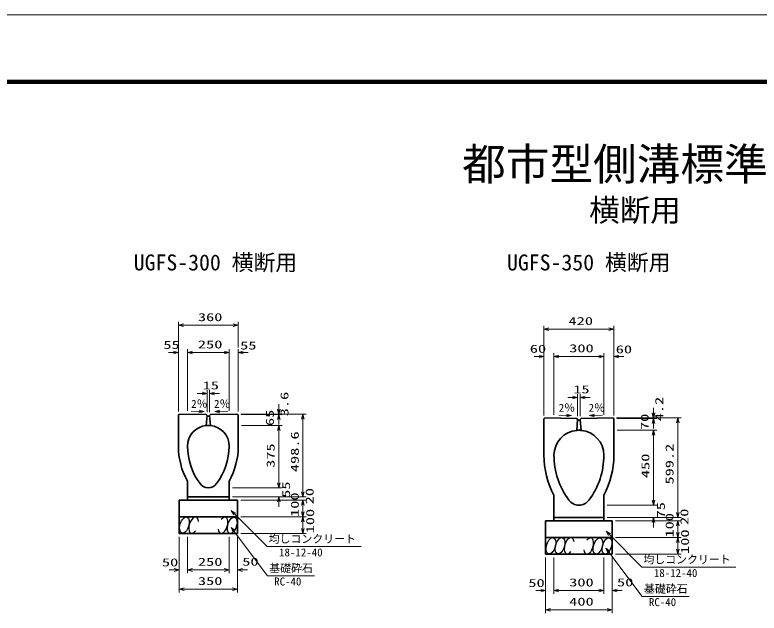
# Model space of a CAD drawing. Units: millimetres on the paper. Extents: x 0 to 841, y 0 to 594.
# Drawn here: x 227.1 to 450.8, y 414.1 to 594 of the extents above; entities that cross this region are included whole.
import ezdxf
from ezdxf.enums import TextEntityAlignment as Align

# ---------------------------------------------------------------- set-up
doc = ezdxf.new("R2010")
doc.units = ezdxf.units.MM
doc.linetypes.add('DASHED', pattern=[7.5, 6, -1.5])
for name, color, linetype, lineweight in [('D-STR-DIM（寸法）', 7, 'Continuous', 13), ('D-STR-HTXT(均しCON-旗)', 7, 'Continuous', 13), ('D-STR-HTXT(基礎砕石-旗)', 7, 'Continuous', 13), ('D-STR-STRF(グリ)', 7, 'Continuous', 25), ('D-STR（構造物）', 1, 'Continuous', 35), ('D-TTL-LINE（区切線）', 7, 'Continuous', 18), ('D-TTL（外枠）', 2, 'Continuous', 140)]:
    doc.layers.add(name, color=color, linetype=linetype, lineweight=lineweight)
doc.layers.add('D-STR-TXT(文字)', color=7, linetype='Continuous')
doc.styles.add('ＭＳ ゴシック', font='')
doc.styles.get('ＭＳ ゴシック').set_extended_font_data('MS Gothic')

# ---------------------------------------------------------------- blocks, each defined once
blk = doc.blocks.new('_Open30')
at = {"color": 7, "linetype": 'Continuous', "lineweight": 13}
for p, q in [((-1, 0.2679), (0, 0)), ((0, 0), (-1, -0.2679)), ((0, 0), (-1, 0))]:
    blk.add_line(p, q, dxfattribs=at)

msp = doc.modelspace()

# ---------------------------------------------------------------- linework, layer by layer
at = {"layer": 'D-STR-DIM（寸法）'}
for p, q in [((276.211, 493.424), (276.211, 501.633)), ((294.211, 493.942), (294.211, 501.633)), ((277.711, 500.633), (292.711, 500.633)), ((386.118, 492.258), (386.118, 500.467)), ((387.618, 499.467), (405.618, 499.467)), ((407.118, 492.258), (407.118, 500.467)), ((274.711, 492.424), (273.211, 492.424)), ((276.211, 474.692), (276.211, 493.424)), ((278.961, 474.887), (278.961, 493.424)), ((278.961, 474.887), (278.961, 493.424)), ((280.461, 492.424), (281.961, 492.424)), ((280.461, 492.424), (289.961, 492.424)), ((289.961, 492.424), (288.461, 492.424)), ((291.461, 474.887), (291.461, 493.424)), ((291.461, 474.887), (291.461, 493.424)), ((294.211, 474.692), (294.211, 493.424)), ((295.711, 492.424), (297.211, 492.424)), ((386.118, 473.526), (386.118, 492.258)), ((389.118, 473.716), (389.118, 492.258)), ((389.118, 473.716), (389.118, 492.258)), ((404.118, 473.721), (404.118, 492.258)), ((404.118, 473.721), (404.118, 492.258)), ((407.118, 473.526), (407.118, 492.258)), ((384.618, 491.258), (383.118, 491.258)), ((390.618, 491.258), (392.118, 491.258)), ((390.618, 491.258), (402.618, 491.258)), ((402.618, 491.258), (401.118, 491.258)), ((408.618, 491.258), (410.118, 491.258)), ((284.818, 474.518), (284.818, 481.112)), ((285.609, 474.502), (285.609, 481.112)), ((283.318, 480.112), (281.818, 480.112)), ((287.109, 480.112), (288.609, 480.112)), ((394.736, 478.919), (393.236, 478.919)), ((396.236, 473.325), (396.236, 479.919)), ((397.028, 473.31), (397.028, 479.919)), ((398.528, 478.919), (400.028, 478.919)), ((306.404, 475.435), (306.404, 476.935)), ((306.404, 475.274), (306.404, 476.774)), ((280.053, 474.795), (282.414, 474.748)), ((291.073, 474.777), (288.711, 474.73)), ((419.06, 474.271), (419.06, 475.771)), ((419.06, 474.078), (419.06, 475.578)), ((294.961, 473.937), (314.664, 473.937)), ((295.127, 473.774), (307.404, 473.774)), ((295.127, 473.774), (307.404, 473.774)), ((295.961, 473.935), (307.404, 473.935)), ((306.404, 472.274), (306.404, 470.774)), ((313.664, 450.512), (313.664, 472.437)), ((390.545, 473.602), (392.906, 473.555)), ((403.674, 473.585), (401.313, 473.537)), ((407.868, 472.771), (420.06, 472.771)), ((408.064, 472.578), (420.06, 472.578)), ((408.064, 472.578), (420.06, 472.578)), ((408.868, 472.771), (427.32, 472.771)), ((295.211, 470.52), (307.404, 470.52)), ((295.211, 470.52), (307.404, 470.52)), ((419.06, 471.078), (419.06, 469.578)), ((426.32, 444.316), (426.32, 471.271)), ((306.404, 453.262), (306.404, 469.02)), ((306.404, 469.02), (306.404, 467.52)), ((408.118, 469.066), (420.06, 469.066)), ((408.118, 469.066), (420.06, 469.066)), ((419.06, 448.066), (419.06, 467.566)), ((419.06, 467.566), (419.06, 466.066)), ((306.404, 453.262), (306.404, 454.762)), ((313.664, 450.512), (313.664, 452.012)), ((292.461, 451.762), (307.404, 451.762)), ((292.461, 451.762), (307.404, 451.762)), ((292.461, 449.012), (314.664, 449.012)), ((292.461, 449.012), (307.404, 449.012)), ((292.461, 449.012), (314.664, 449.012)), ((294.961, 448.012), (314.664, 448.012)), ((294.961, 448.012), (314.664, 448.012)), ((306.404, 447.512), (306.404, 446.012)), ((419.06, 448.066), (419.06, 449.566)), ((313.664, 444.512), (313.664, 446.512)), ((313.664, 446.512), (313.664, 445.012)), ((405.118, 446.566), (420.06, 446.566)), ((405.118, 446.566), (420.06, 446.566)), ((426.32, 444.316), (426.32, 445.816)), ((294.961, 443.012), (314.664, 443.012)), ((294.961, 443.012), (314.664, 443.012)), ((313.664, 439.512), (313.664, 441.512)), ((405.118, 442.816), (427.32, 442.816)), ((405.118, 442.816), (420.06, 442.816)), ((405.118, 442.816), (427.32, 442.816)), ((407.618, 441.816), (427.32, 441.816)), ((407.618, 441.816), (427.32, 441.816)), ((419.06, 441.316), (419.06, 439.816)), ((426.32, 438.316), (426.32, 440.316)), ((426.32, 440.316), (426.32, 438.816)), ((276.461, 437.012), (276.461, 426.045)), ((278.961, 437.012), (278.961, 426.045)), ((278.961, 437.012), (278.961, 426.045)), ((291.461, 437.012), (291.461, 426.045)), ((291.461, 437.012), (291.461, 426.045)), ((293.961, 437.012), (293.961, 426.045)), ((294.961, 438.012), (314.664, 438.012)), ((407.618, 436.816), (427.32, 436.816)), ((407.618, 436.816), (427.32, 436.816)), ((426.32, 433.316), (426.32, 435.316)), ((407.618, 431.816), (427.32, 431.816)), ((386.618, 430.816), (386.618, 419.849)), ((389.118, 430.816), (389.118, 419.849)), ((389.118, 430.816), (389.118, 419.849)), ((404.118, 430.816), (404.118, 419.849)), ((404.118, 430.816), (404.118, 419.849)), ((406.618, 430.816), (406.618, 419.849)), ((274.961, 427.045), (273.461, 427.045)), ((276.461, 426.045), (276.461, 420.271)), ((280.461, 427.045), (281.961, 427.045)), ((280.461, 427.045), (289.961, 427.045)), ((289.961, 427.045), (288.461, 427.045)), ((293.961, 426.045), (293.961, 420.271)), ((295.461, 427.045), (296.961, 427.045)), ((277.961, 421.271), (292.461, 421.271)), ((385.118, 420.849), (383.618, 420.849)), ((390.618, 420.849), (392.118, 420.849)), ((390.618, 420.849), (402.618, 420.849)), ((402.618, 420.849), (401.118, 420.849)), ((408.118, 420.849), (409.618, 420.849)), ((386.618, 419.849), (386.618, 414.075)), ((406.618, 419.849), (406.618, 414.075)), ((388.118, 415.075), (405.118, 415.075))]:
    msp.add_line(p, q, dxfattribs=at)
at = {"layer": 'D-STR-HTXT(均しCON-旗)'}
for points in [[(331.109, 434.064), (302.902, 434.064), (293.179, 443.881)], [(443.766, 427.868), (415.558, 427.868), (405.835, 437.685)]]:
    msp.add_lwpolyline(points, dxfattribs=at)
at = {"layer": 'D-STR-HTXT(基礎砕石-旗)'}
for points in [[(317.083, 425.315), (302.979, 425.315), (292.975, 438.641)], [(429.739, 419.119), (415.636, 419.119), (405.632, 432.445)]]:
    msp.add_lwpolyline(points, dxfattribs=at)
at = {"layer": 'D-STR-STRF(グリ)'}
for centre, major_axis in [((278.037, 440.535), (0.79, 2.421)), ((292.386, 440.488), (-0.79, -2.421)), ((388.212, 434.339), (0.79, 2.421)), ((390.934, 434.339), (0.79, 2.421)), ((402.322, 434.259), (-0.771, -2.427)), ((405.043, 434.28), (-0.771, -2.427))]:
    msp.add_ellipse(centre, major_axis=major_axis, ratio=0.5139, dxfattribs=at)
for centre, major_axis in [((280.777, 440.535), (0.79, 2.421)), ((289.646, 440.488), (-0.79, -2.421)), ((393.674, 434.339), (0.79, 2.421)), ((399.581, 434.237), (-0.771, -2.427))]:
    msp.add_ellipse(centre, major_axis=major_axis, ratio=0.5139, start_param=5.3575563, end_param=10.3750652, dxfattribs=at)
at = {"layer": 'D-STR（構造物）'}
for p, q in [((276.461, 473.937), (276.211, 473.692)), ((276.211, 473.692), (276.211, 464.262)), ((284.585, 473.774), (276.461, 473.937)), ((284.585, 473.774), (284.816, 473.52)), ((284.816, 473.52), (284.586, 470.48)), ((285.837, 473.774), (285.606, 473.52)), ((285.606, 473.52), (285.836, 470.48)), ((293.961, 473.937), (285.837, 473.774)), ((293.961, 473.937), (294.211, 473.692)), ((294.211, 473.692), (294.211, 464.262)), ((386.368, 472.771), (386.118, 472.526)), ((386.118, 472.526), (386.118, 461.566)), ((396.007, 472.578), (386.368, 472.771)), ((396.236, 472.325), (395.993, 469.039)), ((396.236, 472.325), (396.007, 472.578)), ((396.486, 472.075), (396.618, 472.075)), ((396.776, 472.075), (396.618, 472.075)), ((397.257, 472.578), (397.026, 472.325)), ((397.026, 472.325), (397.275, 469.037)), ((397.257, 472.578), (406.868, 472.771)), ((406.868, 472.771), (407.118, 472.526)), ((407.118, 461.59), (407.118, 472.526)), ((278.961, 448.012), (278.961, 453.741)), ((291.461, 448.012), (291.461, 453.741)), ((276.461, 448.012), (293.961, 448.012)), ((276.461, 438.012), (276.461, 448.012)), ((278.961, 449.012), (291.461, 449.012)), ((293.961, 438.012), (293.961, 448.012)), ((389.118, 441.816), (389.118, 449.566)), ((404.118, 441.816), (404.118, 449.566)), ((276.461, 443.012), (293.961, 443.012)), ((386.618, 441.816), (406.618, 441.816)), ((386.618, 431.816), (386.618, 441.816)), ((389.118, 442.816), (404.118, 442.816)), ((406.618, 431.816), (406.618, 441.816)), ((276.461, 438.012), (293.961, 438.012)), ((386.618, 436.816), (406.618, 436.816)), ((386.618, 431.816), (406.618, 431.816))]:
    msp.add_line(p, q, dxfattribs=at)
at = {"layer": 'D-STR（構造物）', "linetype": 'DASHED'}
for p in [(285.067, 473.27), (285.357, 473.27)]:
    msp.add_line(p, (285.212, 473.27), dxfattribs=at)
for centre, radius, start, end in [((285.065, 473.52), 0.25, 179.93762, 270), ((285.359, 473.52), 0.25, 270, 0.06238), ((285.211, 465.509), 5.011, 82.82494, 97.15522), ((396.619, 461.549), 7.516, 84.99431, 94.78232)]:
    msp.add_arc(centre, radius, start, end, dxfattribs=at)
at = {"layer": 'D-STR（構造物）'}
for centre, radius, start, end in [((396.486, 472.325), 0.25, 180, 270), ((396.776, 472.325), 0.25, 270, 0), ((285.211, 464.262), 6.25, 95.73924, 180), ((285.229, 464.277), 6.233, 359.8589, 84.4035), ((396.618, 461.566), 7.5, 94.78021, 180), ((396.618, 461.566), 7.5, 0.1851, 84.9722), ((297.711, 464.262), 21.5, 180, 209.2972), ((297.711, 464.262), 18.75, 180, 216.86989), ((272.711, 464.262), 18.75, 323.13008, 0), ((272.711, 464.262), 21.5, 330.70277, 0), ((411.618, 461.566), 25.5, 180, 208.07251), ((411.618, 461.566), 22.5, 180, 216.8699), ((381.618, 461.566), 22.5, 323.1301, 0), ((381.618, 461.566), 25.5, 331.92744, 0), ((285.211, 454.887), 3.125, 216.86989, 323.13008), ((396.618, 450.316), 3.75, 216.8699, 323.1301)]:
    msp.add_arc(centre, radius, start, end, dxfattribs=at)
at = {"layer": 'D-TTL-LINE（区切線）'}
msp.add_line((841, 594), (0, 594), dxfattribs=at)
at = {"layer": 'D-TTL（外枠）'}
msp.add_line((820.9, 573.9), (20.1, 573.9), dxfattribs=at)

# ---------------------------------------------------------------- block references
at = {"layer": 'D-STR-DIM（寸法）', "xscale": 1.5, "yscale": 1.5}
for p, rotation in [((276.211, 500.633), 180), ((386.118, 499.467), 180), ((278.961, 492.424), 180), ((278.961, 492.424), 180), ((294.211, 492.424), 180), ((389.118, 491.258), 180), ((389.118, 491.258), 180), ((407.118, 491.258), 180), ((285.609, 480.112), 180), ((397.028, 478.919), 180), ((283.914, 474.718), 358.85424), ((287.212, 474.7), 181.14576), ((306.404, 473.935), 270), ((306.404, 473.774), 270), ((306.404, 473.774), 90), ((313.664, 473.937), 90), ((394.406, 473.525), 358.85424), ((399.813, 473.507), 181.14576), ((419.06, 472.771), 270), ((419.06, 472.578), 270), ((419.06, 472.578), 90), ((426.32, 472.771), 90), ((306.404, 470.52), 90), ((306.404, 470.52), 90), ((419.06, 469.066), 90), ((419.06, 469.066), 90), ((306.404, 451.762), 270), ((306.404, 451.762), 270), ((313.664, 449.012), 270), ((313.664, 449.012), 270), ((306.404, 449.012), 90), ((313.664, 448.012), 90), ((313.664, 448.012), 90), ((419.06, 446.566), 270), ((419.06, 446.566), 270), ((313.664, 443.012), 270), ((313.664, 443.012), 90), ((426.32, 442.816), 270), ((426.32, 442.816), 270), ((419.06, 442.816), 90), ((426.32, 441.816), 90), ((426.32, 441.816), 90), ((313.664, 438.012), 270), ((426.32, 436.816), 270), ((426.32, 436.816), 90), ((426.32, 431.816), 270), ((278.961, 427.045), 180), ((278.961, 427.045), 180), ((293.961, 427.045), 180), ((276.461, 421.271), 180), ((389.118, 420.849), 180), ((389.118, 420.849), 180), ((406.618, 420.849), 180), ((386.618, 415.075), 180)]:
    msp.add_blockref('_Open30', p, dxfattribs=dict(at, rotation=rotation))
for p in [(294.211, 500.633), (407.118, 499.467), (276.211, 492.424), (291.461, 492.424), (291.461, 492.424), (386.118, 491.258), (404.118, 491.258), (404.118, 491.258), (284.818, 480.112), (396.236, 478.919), (276.461, 427.045), (291.461, 427.045), (291.461, 427.045), (293.961, 421.271), (386.618, 420.849), (404.118, 420.849), (404.118, 420.849), (406.618, 415.075)]:
    msp.add_blockref('_Open30', p, dxfattribs=at)
at = {"layer": 'D-STR-HTXT(均しCON-旗)', "xscale": 1.5, "yscale": 1.5, "rotation": 134.72505}
for p in [(292.123, 444.947), (404.779, 438.751)]:
    msp.add_blockref('_Open30', p, dxfattribs=at)
at = {"layer": 'D-STR-HTXT(基礎砕石-旗)', "xscale": 1.5, "yscale": 1.5, "rotation": 126.89552}
for p in [(292.075, 439.841), (404.731, 433.645)]:
    msp.add_blockref('_Open30', p, dxfattribs=at)

# ---------------------------------------------------------------- texts
at = {"layer": 'D-STR-DIM（寸法）', "style": 'ＭＳ ゴシック', "width": 1.5}
for s, p in [('360', (282.086, 501.17)), ('420', (393.493, 500.004)), ('55', (271.692, 492.818)), ('250', (282.086, 492.962)), ('55', (294.776, 492.648)), ('60', (381.853, 491.652)), ('300', (393.701, 491.796)), ('60', (407.687, 491.482)), ('15', (283.5, 480.649)), ('15', (394.919, 479.457)), ('50', (271.264, 427.412)), ('250', (282.086, 427.582)), ('50', (295.413, 427.62)), ('350', (282.086, 421.809)), ('50', (381.42, 421.216)), ('300', (393.701, 421.386)), ('50', (408.07, 421.424)), ('400', (393.701, 415.613))]:
    msp.add_text(s, height=2.405, dxfattribs=at).set_placement(p, align=Align.BOTTOM_LEFT)
for s, p in [('3.6', (310.017, 473.272)), ('4.2', (422.673, 471.78)), ('65', (305.638, 470.34)), ('70', (418.294, 469.141)), ('498.6', (313.127, 456.474)), ('375', (305.866, 457.761)), ('599.2', (425.783, 452.756)), ('450', (418.523, 454.691)), ('55', (310.512, 448.754)), ('100', (313.127, 443.012)), ('20', (317.578, 446.793)), ('75', (423.169, 442.558)), ('20', (430.235, 440.598)), ('100', (317.75, 438.079)), ('100', (425.783, 436.816)), ('100', (430.407, 431.883))]:
    msp.add_text(s, height=2.405, rotation=90, dxfattribs=at).set_placement(p, align=Align.BOTTOM_LEFT)
at = {"layer": 'D-STR-DIM（寸法）', "style": 'ＭＳ ゴシック'}
for rotation, p in [(0.01, (280.06, 475.094)), (359.99, (286.929, 475.09)), (0.01, (390.552, 473.901)), (359.99, (399.531, 473.898))]:
    msp.add_text('2％', height=2.405, rotation=rotation, dxfattribs=at).set_placement(p, align=Align.BOTTOM_LEFT)
at = {"layer": 'D-STR-HTXT(均しCON-旗)', "style": 'ＭＳ ゴシック'}
for s, p in [('均しコンクリート', (303.35, 434.476)), ('18-12-40', (306.483, 430.415)), ('均しコンクリート', (416.006, 428.28)), ('18-12-40', (419.139, 424.219))]:
    msp.add_text(s, height=2.405, dxfattribs=at).set_placement(p, align=Align.BOTTOM_LEFT)
at = {"layer": 'D-STR-HTXT(基礎砕石-旗)', "style": 'ＭＳ ゴシック'}
for s, p in [('基礎砕石', (303.515, 425.651)), ('RC-40', (305.003, 421.665)), ('基礎砕石', (416.171, 419.455)), ('RC-40', (417.659, 415.469))]:
    msp.add_text(s, height=2.405, dxfattribs=at).set_placement(p, align=Align.BOTTOM_LEFT)
at = {"layer": 'D-STR-TXT(文字)', "style": 'ＭＳ ゴシック'}
for s, height, p in [('都市型側溝標準図', 9.621, (361.512, 541.419)), ('横断用', 6.735, (399.694, 529.874)), ('UGFS-300 横断用', 4.811, (262.787, 515.696)), ('UGFS-350 横断用', 4.811, (374.994, 515.696))]:
    msp.add_text(s, height=height, dxfattribs=at).set_placement(p, align=Align.BOTTOM_LEFT)

doc.saveas('drawing.dxf')
